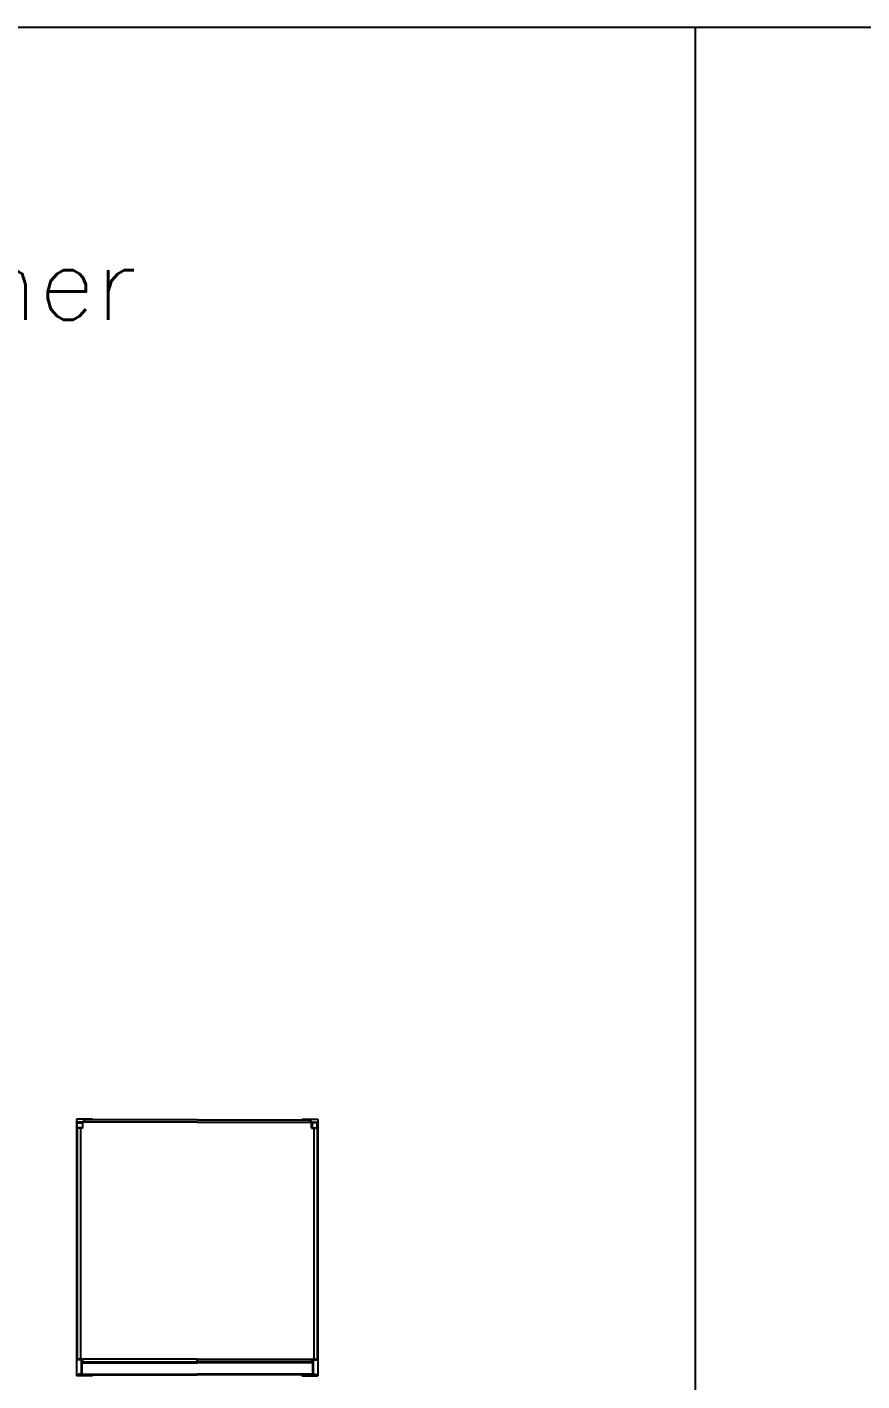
# Model space of a CAD drawing. Header units: millimetres. Extents: x -114891 to 6090, y -66971 to -39451.
# Drawn here: x -64222 to -55797, y -53116 to -39451 of the extents above; entities that cross this region are included whole.
import ezdxf

# ---------------------------------------------------------------- set-up
doc = ezdxf.new("R2010")
doc.units = ezdxf.units.MM
doc.header["$LTSCALE"] = 0.05
for name, color, linetype in [('1', 7, 'Continuous'), ('2', 7, 'Continuous'), ('Yellow', 40, 'Continuous')]:
    doc.layers.add(name, color=color, linetype=linetype)
doc.styles.get("Standard").update_dxf_attribs({"font": 'simplex8.shx'})

msp = doc.modelspace()

# ---------------------------------------------------------------- linework, layer by layer
at = {"layer": '1'}
for p, q in [((-63724.012, -50474.733), (-63724.012, -53065.733)), ((-63724.012, -50474.733), (-63724.012, -53065.733)), ((-63563.012, -50474.733), (-63724.012, -50474.733)), ((-63563.012, -50474.733), (-63563.012, -50479.733)), ((-61447.012, -50474.733), (-61447.012, -50479.733)), ((-61447.012, -50474.733), (-61286.012, -50474.733)), ((-61286.012, -50474.733), (-61286.012, -53065.733)), ((-61286.012, -50474.733), (-61286.012, -53065.733)), ((-63717.012, -50565.733), (-63717.012, -52896.233)), ((-61293.012, -50565.733), (-61293.012, -52896.233)), ((-63670.012, -52929.233), (-62505.012, -52929.233)), ((-63670.012, -52932.233), (-62505.012, -52932.233)), ((-63663.461, -52924.421), (-63663.461, -52896.421)), ((-61340.012, -52929.233), (-62505.012, -52929.233)), ((-61340.012, -52932.233), (-62505.012, -52932.233)), ((-61346.562, -52924.421), (-61346.562, -52896.421)), ((-63562.012, -53065.733), (-63724.012, -53065.733)), ((-63676.012, -53054.233), (-62505.012, -53054.233)), ((-63670.012, -53048.233), (-62505.012, -53048.233)), ((-63562.012, -53054.233), (-63562.012, -53065.733)), ((-61340.012, -53048.233), (-62505.012, -53048.233)), ((-61334.012, -53054.233), (-62505.012, -53054.233)), ((-61448.012, -53054.233), (-61448.012, -53065.733)), ((-61448.012, -53065.733), (-61286.012, -53065.733))]:
    msp.add_line(p, q, dxfattribs=at)
at = {"layer": '2'}
for p, q in [((-62505.012, -50505.733), (-63720.012, -50505.733)), ((-63720.012, -50565.733), (-63720.012, -50505.733)), ((-63664.012, -50505.733), (-63637.012, -50479.733)), ((-63660.012, -50565.733), (-63660.012, -50505.733)), ((-62505.012, -50479.733), (-63637.012, -50479.733)), ((-62505.012, -50479.733), (-61373.012, -50479.733)), ((-62505.012, -50505.733), (-61290.012, -50505.733)), ((-61346.012, -50505.733), (-61373.012, -50479.733)), ((-61350.012, -50565.733), (-61350.012, -50505.733)), ((-61290.012, -50565.733), (-61290.012, -50505.733)), ((-63660.012, -50565.733), (-63720.012, -50565.733)), ((-63681.012, -50565.733), (-63681.012, -52896.233)), ((-61350.012, -50565.733), (-61290.012, -50565.733)), ((-61329.012, -50565.733), (-61329.012, -52896.233)), ((-63720.012, -52896.233), (-63720.012, -52902.233)), ((-63676.012, -52896.233), (-63720.012, -52896.233)), ((-63676.012, -52902.233), (-63720.012, -52902.233)), ((-63676.012, -52902.233), (-63676.012, -53048.233)), ((-63670.012, -52902.233), (-63670.012, -53048.233)), ((-61340.012, -52902.233), (-61340.012, -53048.233)), ((-61334.012, -52896.233), (-61290.012, -52896.233)), ((-61334.012, -52902.233), (-61334.012, -53048.233)), ((-61334.012, -52902.233), (-61290.012, -52902.233)), ((-61290.012, -52896.233), (-61290.012, -52902.233)), ((-63706.012, -53048.233), (-63706.012, -53054.233)), ((-63676.012, -53048.233), (-63706.012, -53048.233)), ((-63676.012, -53054.233), (-63706.012, -53054.233)), ((-61334.012, -53048.233), (-61304.012, -53048.233)), ((-61334.012, -53054.233), (-61304.012, -53054.233)), ((-61304.012, -53048.233), (-61304.012, -53054.233))]:
    msp.add_line(p, q, dxfattribs=at)
at = {"layer": '2', "elevation": 0, "flags": 128}
for points in [[(-63716.012, -50509.733), (-63664.012, -50509.733), (-63664.012, -50561.733), (-63716.012, -50561.733)], [(-61294.012, -50509.733), (-61346.012, -50509.733), (-61346.012, -50561.733), (-61294.012, -50561.733)], [(-63663.461, -52924.421), (-62506.846, -52924.421), (-62506.846, -52896.421), (-63663.461, -52896.421)], [(-61346.562, -52924.421), (-62503.177, -52924.421), (-62503.177, -52896.421), (-61346.562, -52896.421)]]:
    msp.add_lwpolyline(points, close=True, dxfattribs=at)
for points in [[(-63639.084, -52928.522), (-63665.084, -52928.522, -0.414213562), (-63669.084, -52924.522), (-63669.084, -52908.522), (-63666.084, -52908.522), (-63666.084, -52923.522, 0.414213562), (-63664.084, -52925.522), (-63639.084, -52925.522), (-63639.084, -52928.522)], [(-61370.94, -52928.522), (-61344.94, -52928.522, 0.414213562), (-61340.94, -52924.522), (-61340.94, -52908.522), (-61343.94, -52908.522), (-61343.94, -52923.522, -0.414213562), (-61345.94, -52925.522), (-61370.94, -52925.522), (-61370.94, -52928.522)]]:
    msp.add_lwpolyline(points, format="xyb", dxfattribs=at)
at = {"layer": '2'}
for centre, start, end in [((-63676.012, -52902.233), 0, 90), ((-61334.012, -52902.233), 90, 180), ((-63676.012, -53048.233), 270, 0), ((-61334.012, -53048.233), 180, 270)]:
    msp.add_arc(centre, 6, start, end, dxfattribs=at)
at = {"layer": 'Yellow'}
for p, q in [((-114891.36, -39451.308), (6089.687, -39451.308)), ((-78660.147, -39451.308), (-57478.585, -39451.308)), ((-57478.585, -39451.308), (-57478.585, -66971.254))]:
    msp.add_line(p, q, dxfattribs=at)

# ---------------------------------------------------------------- texts
at = {"layer": 'Yellow', "insert": (-75664.437, -40405.932), "char_height": 750, "attachment_point": 1}
msp.add_mtext_dynamic_manual_height_columns('\\pi7944.1;3.\\P\\pi3069.1;Shipping Container \\P\\pi5301.2;Dimensions', width=16673.84992, gutter_width=0.0625, heights=[4247.434], dxfattribs=at)

doc.saveas('drawing.dxf')
